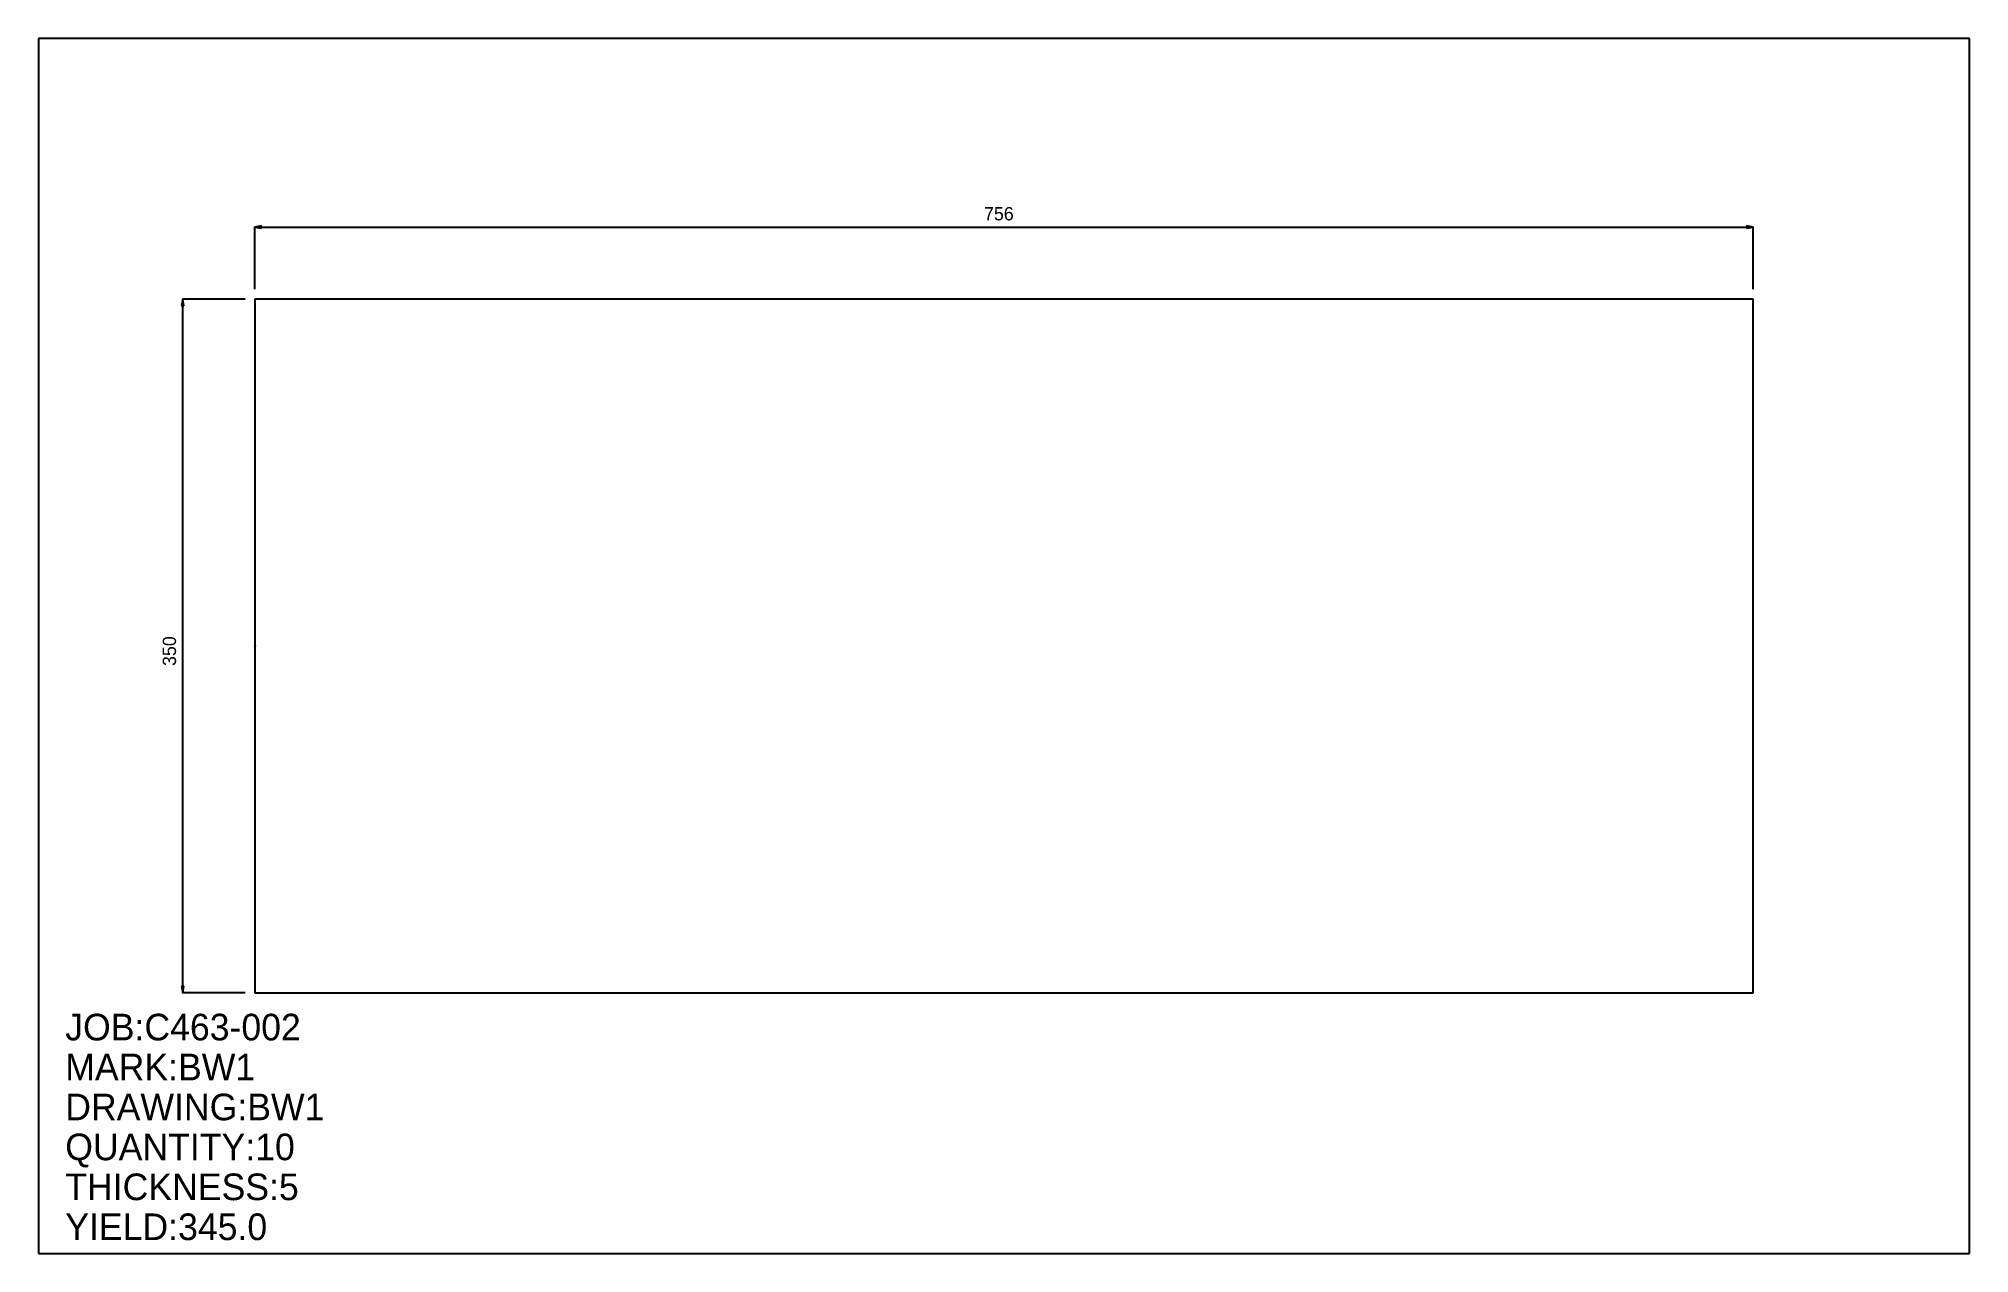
# Model space of a CAD drawing. Extents: x 0 to 974, y 0 to 613.
import ezdxf

# ---------------------------------------------------------------- set-up
doc = ezdxf.new("R2010")
doc.units = 0
doc.header["$LTSCALE"] = 0.125
for name, color, linetype in [('2', 7, 'CONTINUOUS'), ('3', 1, 'CONTINUOUS'), ('5', 7, 'CONTINUOUS'), ('6', 4, 'CONTINUOUS')]:
    doc.layers.add(name, color=color, linetype=linetype)

# ---------------------------------------------------------------- blocks, each defined once
blk = doc.blocks.new('ARROW')
at = {"layer": '2', "linetype": 'CONTINUOUS'}
for p, q in [((0, 0), (-1, 0.166667)), ((-1, 0.166667), (-1, -0.166667)), ((-1, -0.166667), (0, 0))]:
    blk.add_line(p, q, dxfattribs=at)
blk = doc.blocks.new('PLATE')
at = {"layer": '3', "linetype": 'CONTINUOUS'}
for p, q in [((0, 0), (0, -350)), ((756, 0), (0, 0)), ((756, -350), (756, 0)), ((0, -350), (756, -350))]:
    blk.add_line(p, q, dxfattribs=at)
at = {"layer": '5', "linetype": 'CONTINUOUS'}
for p, q in [((-0.1, -175), (0.1, -175)), ((0, -175.10001), (0, -174.89999))]:
    blk.add_line(p, q, dxfattribs=at)
blk.add_circle((0, -175), 0.1, dxfattribs=at)
at = {"layer": '6', "linetype": 'CONTINUOUS'}
for p, q in [((0, 5.04), (0, 36.540001)), ((0, 36.490002), (756, 36.490002)), ((756, 5.04), (756, 36.540001)), ((-5.039974, 0), (-36.539974, 0.000003)), ((-36.490002, -350), (-36.489975, 0.000003)), ((-5.04, -350), (-36.540001, -350))]:
    blk.add_line(p, q, dxfattribs=at)
at = {"layer": '6', "xscale": 3.36, "yscale": 3.36, "zscale": 3.36}
for p, rotation in [((0, 36.490002), 180), ((-36.489975, 0.000003), 90), ((-36.490002, -350), 270)]:
    blk.add_blockref('ARROW', p, dxfattribs=dict(at, rotation=rotation))
blk.add_blockref('ARROW', (756, 36.490002), dxfattribs=at)
at = {"layer": '5'}
blk.add_text('ZERO', height=0.015, dxfattribs=at).set_placement((0, -175))
at = {"layer": '6'}
blk.add_text('756', height=6.72, dxfattribs=at).set_placement((367.92001, 39.850002))
blk.add_text('350', height=6.72, rotation=90, dxfattribs=at).set_placement((-39.849987, -185.08))

msp = doc.modelspace()

# ---------------------------------------------------------------- linework, layer by layer
at = {"layer": '5', "linetype": 'CONTINUOUS'}
for p, q in [((974.40009, 613.20001), (0, 613.20001)), ((0, 613.20001), (0, 0)), ((974.40009, 0), (974.40009, 613.20001)), ((0, 0), (974.40009, 0))]:
    msp.add_line(p, q, dxfattribs=at)

# ---------------------------------------------------------------- block references
at = {"layer": '2'}
msp.add_blockref('PLATE', (109.20004, 481.60001), dxfattribs=at)

# ---------------------------------------------------------------- texts
at = {"layer": '5'}
for s, p in [('JOB:C463-002', (13.439999, 107.51998)), ('MARK:BW1', (13.439999, 87.359985)), ('DRAWING:BW1', (13.439999, 67.199989)), ('QUANTITY:10', (13.439999, 47.039993)), ('THICKNESS:5', (13.439999, 26.879997)), ('YIELD:345.0', (13.439999, 6.719999))]:
    msp.add_text(s, height=13.44, dxfattribs=at).set_placement(p)

doc.saveas('drawing.dxf')
